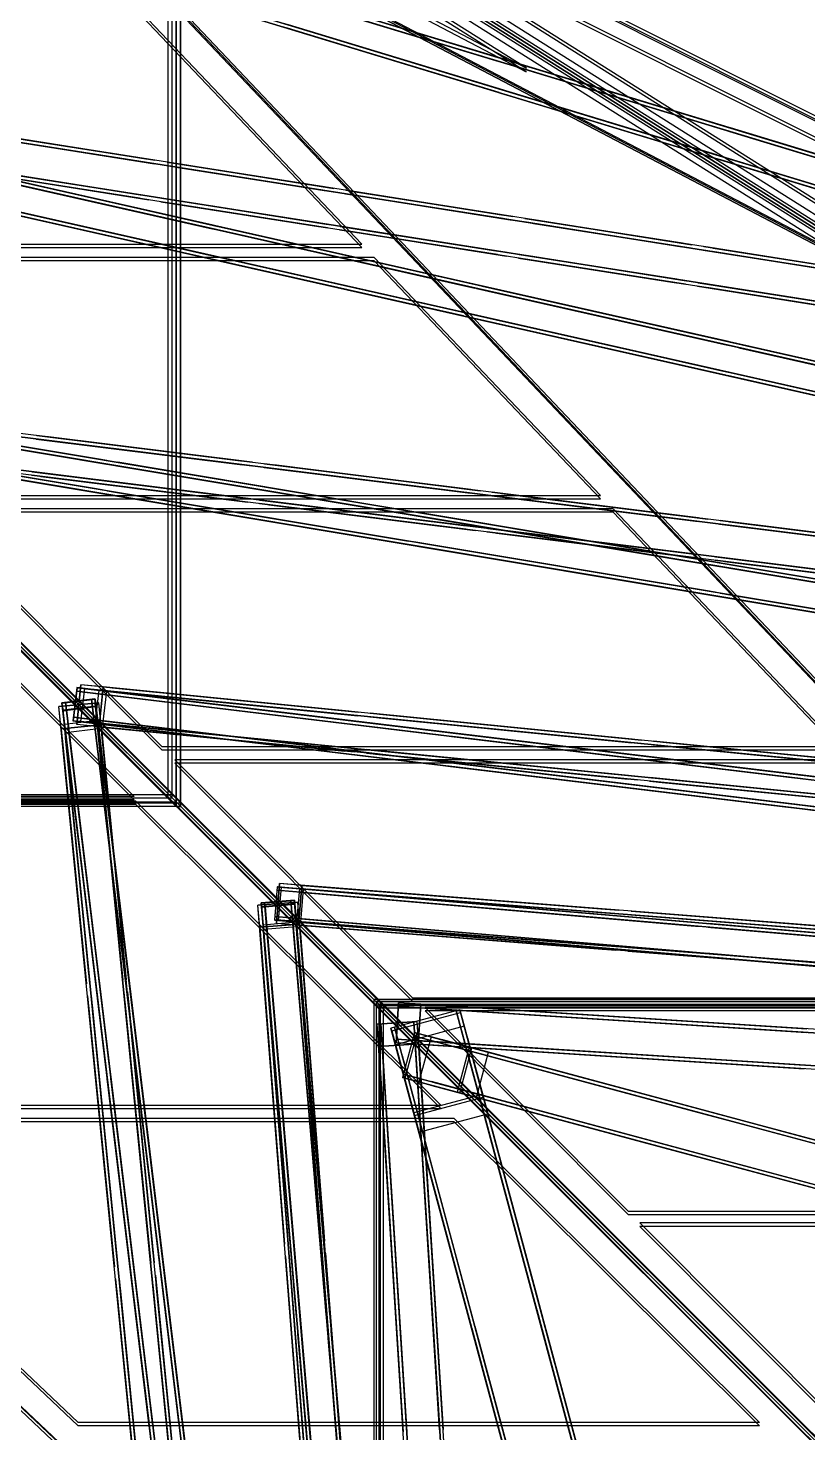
# Model space of a CAD drawing. Header units: millimetres. Extents: x -52000 to 48850, y -48850 to 51750.
# Drawn here: x -28238 to -24734, y 24735 to 31052 of the extents above; entities that cross this region are included whole.
import ezdxf

# ---------------------------------------------------------------- set-up
doc = ezdxf.new("R2010")
doc.units = ezdxf.units.MM
doc.layers.add('D-STR-STRC', color=7, linetype='Continuous', lineweight=25)

msp = doc.modelspace()

# ---------------------------------------------------------------- linework, layer by layer
at = {"layer": 'D-STR-STRC'}
for points in [[(-32940.6, 32974.7), (-32827.1, 32940.2), (-21148.3, 29390.2), (-21261.8, 29424.8)], [(-32935.9, 32990), (-32822.4, 32955.5), (-21143.7, 29405.6), (-21257.2, 29440.1)], [(-32979.5, 32846.5), (-32866, 32812), (-21187.3, 29262), (-21300.8, 29296.5)], [(-32974.9, 32861.8), (-32861.4, 32827.3), (-21182.6, 29277.3), (-21296.1, 29311.9)], [(-24022.9, 29722.1), (-28504.9, 32548), (-28843.3, 32249.3)], [(-24021.6, 29737.3), (-28503.6, 32563.2), (-28842, 32264.5)], [(-24022.9, 29722.1), (-23684.6, 30132.3), (-28504.9, 32548)], [(-24021.8, 29737.3), (-23683.5, 30147.5), (-28503.8, 32563.2)], [(-26000.3, 30855.7), (-28460.4, 32406.8), (-28646.1, 32242.8)], [(-25999.1, 30870.9), (-28459.1, 32422), (-28644.8, 32258.1)], [(-24087.2, 29894.1), (-23877.1, 30148.7), (-26869.2, 31648.2)], [(-24088.3, 29878.9), (-23878.2, 30133.5), (-26870.3, 31633)], [(-35055.1, 31257.2), (-31242.2, 31257.2), (-27552.3, 27567.3), (-31165.2, 27567.3)], [(-35055.1, 31242.2), (-31242.2, 31242.2), (-27552.3, 27552.3), (-31165.2, 27552.3)], [(-31184.9, 31184.9), (-31184.9, 27572.4), (-27572.4, 27572.4), (-27572.4, 31184.9)], [(-27590.5, 31179.5), (-31179.5, 31179.5), (-26661.6, 26661.6), (-23312.5, 26661.6)], [(-27590.5, 31164.6), (-31179.5, 31164.6), (-26661.6, 26646.6), (-23312.5, 26646.6)], [(-31178.8, 31178.8), (-31178.8, 27591.2), (-27591.2, 27591.2), (-27591.2, 31178.8)], [(-31164.5, 31164.5), (-31164.5, 27553), (-27553, 27553), (-27553, 31164.5)], [(-31158.9, 31158.9), (-31158.9, 27572.3), (-27572.3, 27572.3), (-27572.3, 31158.9)], [(-27755, 31149.7), (-30956.9, 31149.7), (-29890.2, 30079.9), (-26739, 30079.9)], [(-27590.5, 27590.5), (-27590.5, 31179.5), (-27610.5, 31179.5), (-27610.5, 27590.5)], [(-27552.3, 27552.3), (-27552.3, 31165.2), (-27572.3, 31165.2), (-27572.3, 27552.3)], [(-27049.4, 31184), (-26978.7, 31162.5), (-26082.8, 30890.1)], [(-27044.8, 31199.3), (-26974, 31177.8), (-26078.1, 30905.5)], [(-27032.9, 31179), (-26137, 30906.6), (-26066.2, 30885.1)], [(-27028.2, 31194.3), (-26132.3, 30921.9), (-26061.6, 30900.4)], [(-27755, 31134.7), (-30956.9, 31134.7), (-29890.2, 30064.9), (-26739, 30064.9)], [(-27088.4, 31055.8), (-27017.6, 31034.3), (-26121.7, 30761.9)], [(-27083.7, 31071.1), (-27013, 31049.6), (-26117.1, 30777.2)], [(-27071.9, 31050.7), (-26176, 30778.4), (-26105.2, 30756.9)], [(-27067.2, 31066.1), (-26171.3, 30793.7), (-26100.6, 30772.2)], [(-30897, 30954), (-30812.4, 30934.8), (-16919, 27795.1), (-17003.5, 27814.2)], [(-30900.5, 30938.3), (-30816, 30919.2), (-16922.5, 27779.5), (-17007.1, 27798.6)], [(-21210.7, 29424.1), (-21210.7, 29424.1), (-30859.7, 30944.3), (-30859.7, 30944.3)], [(-26076.2, 30888.1), (-26005.4, 30866.6), (-25109.5, 30594.3)], [(-26071.5, 30903.5), (-26000.8, 30881.9), (-25104.9, 30609.6)], [(-26055, 30898.4), (-25159.1, 30626.1), (-25088.4, 30604.6)], [(-26059.7, 30883.1), (-25163.8, 30610.8), (-25093, 30589.3)], [(-30930.1, 30807.6), (-30845.5, 30788.5), (-16952, 27648.8), (-17036.6, 27667.9)], [(-30926.5, 30823.2), (-30842, 30804.1), (-16948.5, 27664.4), (-17033.1, 27683.5)], [(-21233.7, 29278), (-21233.7, 29278), (-30882.8, 30798.1), (-30882.8, 30798.1)], [(-26110.5, 30775.2), (-26039.7, 30753.7), (-25143.8, 30481.4)], [(-26094, 30770.2), (-25198.1, 30497.9), (-25127.3, 30476.4)], [(-26115.1, 30759.9), (-26044.4, 30738.4), (-25148.5, 30466.1)], [(-26098.6, 30754.9), (-25202.7, 30482.6), (-25132, 30461.1)], [(-27709.5, 30464.2), (-28417.8, 30575.8), (-28417.8, 30575.8)], [(-25102.9, 30592.3), (-25032.2, 30570.8), (-24136.3, 30298.5)], [(-25098.3, 30607.6), (-25027.5, 30586.1), (-24131.6, 30313.8)], [(-25086.4, 30587.3), (-24190.5, 30315), (-24119.8, 30293.5)], [(-25081.8, 30602.6), (-24185.9, 30330.3), (-24115.1, 30308.8)], [(-27712, 30448.4), (-28420.3, 30560), (-28420.3, 30560)], [(-27670.5, 30441.9), (-27670.5, 30441.9), (-28378.8, 30553.5)], [(-27668.1, 30457.7), (-27668.1, 30457.7), (-28376.3, 30569.3)], [(-26905.5, 30337.5), (-27613.7, 30449.1), (-27613.7, 30449.1)], [(-25141.9, 30464.1), (-25071.2, 30442.6), (-24175.3, 30170.3)], [(-25137.3, 30479.4), (-25066.5, 30457.9), (-24170.6, 30185.6)], [(-25125.4, 30459.1), (-24229.5, 30186.8), (-24158.8, 30165.3)], [(-25120.8, 30474.4), (-24224.9, 30202.1), (-24154.1, 30180.6)], [(-28538.7, 30404.6), (-28486, 30392.7), (-27410.4, 30149.6)], [(-28535.2, 30420.2), (-28482.4, 30408.3), (-27406.8, 30165.2)], [(-28517.2, 30399.7), (-27441.6, 30156.7), (-27388.8, 30144.8)], [(-28513.6, 30415.3), (-27438, 30172.3), (-27385.3, 30160.4)], [(-27737.6, 30286.4), (-28445.8, 30398), (-28445.8, 30398)], [(-27735.1, 30302.2), (-28443.3, 30413.8), (-28443.3, 30413.8)], [(-27696.1, 30279.9), (-27696.1, 30279.9), (-28404.3, 30391.5)], [(-27693.6, 30295.7), (-27693.6, 30295.7), (-28401.8, 30407.3)], [(-26908, 30321.7), (-27616.2, 30433.3), (-27616.2, 30433.3)], [(-26866.5, 30315.2), (-26866.5, 30315.2), (-27574.7, 30426.8)], [(-26864, 30331), (-26864, 30331), (-27572.2, 30442.6)], [(-26101.4, 30210.9), (-26809.6, 30322.5), (-26809.6, 30322.5)], [(-28568.2, 30273.9), (-28515.5, 30262), (-27439.9, 30018.9)], [(-28564.7, 30289.5), (-28512, 30277.6), (-27436.4, 30034.5)], [(-28546.7, 30269), (-27471.1, 30026), (-27418.4, 30014.1)], [(-28543.2, 30284.6), (-27467.6, 30041.6), (-27414.9, 30029.7)], [(-26933.5, 30159.7), (-27641.7, 30271.3), (-27641.7, 30271.3)], [(-26931, 30175.5), (-27639.3, 30287.1), (-27639.3, 30287.1)], [(-26892, 30153.2), (-26892, 30153.2), (-27600.3, 30264.8)], [(-26889.5, 30169), (-26889.5, 30169), (-27597.8, 30280.6)], [(-26103.9, 30195.1), (-26812.1, 30306.6), (-26812.1, 30306.6)], [(-26062.4, 30188.5), (-26062.4, 30188.5), (-26770.6, 30300.1)], [(-26059.9, 30204.3), (-26059.9, 30204.3), (-26768.2, 30315.9)], [(-25297.3, 30084.2), (-26005.6, 30195.8), (-26005.6, 30195.8)], [(-27380.9, 30143), (-27328.2, 30131), (-26252.6, 29888)], [(-27377.4, 30158.6), (-27324.7, 30146.7), (-26249, 29903.6)], [(-27359.4, 30138.1), (-26283.8, 29895), (-26231.1, 29883.1)], [(-27355.9, 30153.7), (-26280.2, 29910.6), (-26227.5, 29898.7)], [(-26129.4, 30033.1), (-26837.7, 30144.6), (-26837.7, 30144.6)], [(-26126.9, 30048.9), (-26835.2, 30160.4), (-26835.2, 30160.4)], [(-26087.9, 30026.5), (-26087.9, 30026.5), (-26796.2, 30138.1)], [(-26085.4, 30042.3), (-26085.4, 30042.3), (-26793.7, 30153.9)], [(-25299.8, 30068.4), (-26008, 30180), (-26008, 30180)], [(-25258.3, 30061.8), (-25258.3, 30061.8), (-25966.6, 30173.4)], [(-25255.8, 30077.6), (-25255.8, 30077.6), (-25964.1, 30189.2)], [(-24493.2, 29957.5), (-25201.5, 30069.1), (-25201.5, 30069.1)], [(-26682.3, 30020.2), (-29830.6, 30020.2), (-28763.9, 28950.4), (-25666.3, 28950.4)], [(-26682.3, 30005.2), (-29830.6, 30005.2), (-28763.9, 28935.4), (-25666.3, 28935.4)], [(-27410.4, 30012.3), (-27357.7, 30000.3), (-26282.1, 29757.3)], [(-27406.9, 30027.9), (-27354.2, 30015.9), (-26278.6, 29772.9)], [(-27388.9, 30007.4), (-26313.3, 29764.3), (-26260.6, 29752.4)], [(-27385.4, 30023), (-26309.8, 29779.9), (-26257.1, 29768)], [(-25325.3, 29906.4), (-26033.6, 30018), (-26033.6, 30018)], [(-25322.8, 29922.2), (-26031.1, 30033.8), (-26031.1, 30033.8)], [(-25283.8, 29899.8), (-25283.8, 29899.8), (-25992.1, 30011.4)], [(-25281.3, 29915.6), (-25281.3, 29915.6), (-25989.6, 30027.2)], [(-24495.7, 29941.7), (-25204, 30053.3), (-25204, 30053.3)], [(-24454.2, 29935.2), (-24454.2, 29935.2), (-25162.5, 30046.7)], [(-24451.7, 29951), (-24451.7, 29951), (-25160, 30062.6)], [(-26223.1, 29881.3), (-26170.4, 29869.4), (-25094.8, 29626.3)], [(-26219.6, 29896.9), (-26166.9, 29885), (-25091.3, 29641.9)], [(-26198.1, 29892.1), (-25122.5, 29649), (-25069.7, 29637.1)], [(-24521.2, 29779.7), (-25229.5, 29891.3), (-25229.5, 29891.3)], [(-24518.7, 29795.5), (-25227, 29907.1), (-25227, 29907.1)], [(-24479.7, 29773.2), (-24479.7, 29773.2), (-25188, 29884.7)], [(-24477.2, 29789), (-24477.2, 29789), (-25185.5, 29900.5)], [(-26201.6, 29876.5), (-25126, 29633.4), (-25073.3, 29621.5)], [(-26252.6, 29750.6), (-26199.9, 29738.7), (-25124.3, 29495.6)], [(-26249.1, 29766.2), (-26196.4, 29754.3), (-25120.8, 29511.2)], [(-26227.6, 29761.4), (-25152, 29518.3), (-25099.3, 29506.4)], [(-26231.1, 29745.7), (-25155.5, 29502.7), (-25102.8, 29490.8)], [(-25061.8, 29635.3), (-25009.1, 29623.4), (-23933.5, 29380.3)], [(-25040.3, 29630.4), (-23964.7, 29387.3), (-23912, 29375.4)], [(-25065.3, 29619.7), (-25012.6, 29607.8), (-23937, 29364.7)], [(-25043.8, 29614.8), (-23968.2, 29371.7), (-23915.5, 29359.8)], [(-25091.3, 29504.6), (-25038.6, 29492.7), (-23963, 29249.6)], [(-25069.8, 29499.7), (-23994.2, 29256.6), (-23941.5, 29244.7)], [(-25094.9, 29489), (-25042.1, 29477.1), (-23966.5, 29234)], [(-25073.3, 29484.1), (-23997.7, 29241), (-23945, 29229.1)], [(-29280.8, 29324.6), (-29222.9, 29315), (-12694.7, 26554.1), (-12752.6, 26563.8)], [(-29278.2, 29340.4), (-29220.3, 29330.7), (-12692, 26569.9), (-12749.9, 26579.6)], [(-16968.6, 27804.9), (-16968.6, 27804.9), (-29252.4, 29335), (-29252.4, 29335)], [(-29167.4, 29321.9), (-29131.3, 29315.9), (-27909.2, 29111.7)], [(-29141.8, 29317.6), (-27919.7, 29113.5), (-27883.6, 29107.5)], [(-29170, 29306.1), (-29133.9, 29300.1), (-27911.8, 29095.9)], [(-29144.5, 29301.8), (-27922.4, 29097.7), (-27886.3, 29091.7)], [(-29302.9, 29192.5), (-29245, 29182.8), (-12716.7, 26421.9), (-12774.6, 26431.6)], [(-29300.3, 29208.2), (-29242.4, 29198.6), (-12714.1, 26437.7), (-12772, 26447.4)], [(-16986.9, 27658.1), (-16986.9, 27658.1), (-29270.7, 29188.2), (-29270.7, 29188.2)], [(-29189.5, 29189.7), (-29153.4, 29183.7), (-27931.2, 28979.6)], [(-29163.9, 29185.5), (-27941.8, 28981.3), (-27905.7, 28975.3)], [(-27274.1, 29088.6), (-28201.5, 29204.1), (-28201.5, 29204.1)], [(-27272.1, 29104.5), (-28199.5, 29220), (-28199.5, 29220)], [(-27232.4, 29083.4), (-27232.4, 29083.4), (-28159.8, 29198.9)], [(-27230.5, 29099.3), (-27230.5, 29099.3), (-28157.9, 29214.8)], [(-29192.1, 29173.9), (-29156, 29167.9), (-27933.9, 28963.8)], [(-29166.5, 29169.7), (-27944.4, 28965.5), (-27908.3, 28959.5)], [(-27292.4, 28941.7), (-28219.8, 29057.3), (-28219.8, 29057.3)], [(-27862.8, 29087.8), (-27826.7, 29081.7), (-26534.4, 28865.9)], [(-27860.1, 29103.5), (-27824, 29097.5), (-26531.8, 28881.7)], [(-27837.2, 29083.5), (-26545, 28867.6), (-26508.9, 28861.6)], [(-27834.6, 29099.3), (-26542.4, 28883.4), (-26506.3, 28877.4)], [(-26250.5, 28961.1), (-27177.9, 29076.6), (-27177.9, 29076.6)], [(-26248.5, 28977), (-27175.9, 29092.5), (-27175.9, 29092.5)], [(-26208.8, 28955.9), (-26208.8, 28955.9), (-27136.2, 29071.4)], [(-26206.8, 28971.8), (-26206.8, 28971.8), (-27134.2, 29087.3)], [(-27294.4, 28925.9), (-28221.8, 29041.4), (-28221.8, 29041.4)], [(-27252.7, 28920.7), (-27252.7, 28920.7), (-28180.1, 29036.2)], [(-27250.7, 28936.5), (-27250.7, 28936.5), (-28178.1, 29052.1)], [(-27884.9, 28955.6), (-27848.8, 28949.6), (-26556.5, 28733.7)], [(-27882.2, 28971.4), (-27846.1, 28965.3), (-26553.9, 28749.5)], [(-27859.3, 28951.3), (-26567.1, 28735.5), (-26531, 28729.4)], [(-27856.7, 28967.1), (-26564.4, 28751.2), (-26528.3, 28745.2)], [(-26268.8, 28814.2), (-27196.1, 28929.7), (-27196.1, 28929.7)], [(-25226.8, 28833.6), (-26154.2, 28949.1), (-26154.2, 28949.1)], [(-25224.8, 28849.5), (-26152.2, 28965), (-26152.2, 28965)], [(-25185.1, 28828.4), (-25185.1, 28828.4), (-26112.5, 28943.9)], [(-25183.2, 28844.3), (-25183.2, 28844.3), (-26110.5, 28959.8)], [(-25609.6, 28890.7), (-28704.4, 28890.7), (-27637.6, 27820.9), (-24593.6, 27820.9)], [(-25609.6, 28875.7), (-28704.4, 28875.7), (-27637.6, 27806), (-24593.6, 27806)], [(-26270.7, 28798.4), (-27198.1, 28913.9), (-27198.1, 28913.9)], [(-26229.1, 28793.2), (-26229.1, 28793.2), (-27156.4, 28908.7)], [(-26227.1, 28809), (-26227.1, 28809), (-27154.5, 28924.6)], [(-26482.8, 28873.5), (-26446.7, 28867.4), (-25154.5, 28651.6)], [(-26457.2, 28869.2), (-25165, 28653.3), (-25128.9, 28647.3)], [(-26485.4, 28857.7), (-26449.3, 28851.7), (-25157.1, 28635.8)], [(-26459.9, 28853.4), (-25167.6, 28637.6), (-25131.5, 28631.5)], [(-24203.2, 28706.1), (-25130.6, 28821.6), (-25130.6, 28821.6)], [(-24201.2, 28722), (-25128.6, 28837.5), (-25128.6, 28837.5)], [(-24161.5, 28700.9), (-24161.5, 28700.9), (-25088.9, 28816.4)], [(-24159.5, 28716.8), (-24159.5, 28716.8), (-25086.9, 28832.3)], [(-32247.8, 28768.1), (-28936.3, 28768.1), (-27761.6, 27596.5), (-31015.9, 27596.5)], [(-32247.8, 28753.1), (-28936.3, 28753.1), (-27761.6, 27581.5), (-31015.9, 27581.5)], [(-26504.9, 28741.3), (-26468.8, 28735.3), (-25176.5, 28519.4)], [(-25247.1, 28670.8), (-26174.5, 28786.4), (-26174.5, 28786.4)], [(-25245.1, 28686.7), (-26172.5, 28802.2), (-26172.5, 28802.2)], [(-25205.4, 28665.7), (-25205.4, 28665.7), (-26132.8, 28781.2)], [(-25203.4, 28681.5), (-25203.4, 28681.5), (-26130.8, 28797)], [(-26507.5, 28725.5), (-26471.4, 28719.5), (-25179.2, 28503.6)], [(-26482, 28721.3), (-25189.7, 28505.4), (-25153.6, 28499.4)], [(-26479.3, 28737), (-25187.1, 28521.2), (-25151, 28515.1)], [(-24223.4, 28543.3), (-25150.8, 28658.9), (-25150.8, 28658.9)], [(-24221.5, 28559.2), (-25148.8, 28674.7), (-25148.8, 28674.7)], [(-24181.8, 28538.1), (-24181.8, 28538.1), (-25109.1, 28653.7)], [(-25108.1, 28627.6), (-25072, 28621.6), (-23779.7, 28405.7)], [(-24179.8, 28554), (-24179.8, 28554), (-25107.2, 28669.5)], [(-25105.4, 28643.4), (-25069.3, 28637.4), (-23777.1, 28421.5)], [(-25082.5, 28623.3), (-23790.3, 28407.5), (-23754.2, 28401.5)], [(-25079.9, 28639.1), (-23787.7, 28423.3), (-23751.6, 28417.2)], [(-25130.2, 28495.4), (-25094.1, 28489.4), (-23801.8, 28273.6)], [(-25127.5, 28511.2), (-25091.4, 28505.2), (-23799.2, 28289.3)], [(-25104.6, 28491.2), (-23812.4, 28275.3), (-23776.3, 28269.3)], [(-25102, 28507), (-23809.7, 28291.1), (-23773.6, 28285.1)], [(-28018.6, 28086.3), (-28036.6, 27937.4), (-28034.2, 27937.1), (-28016.2, 28086)], [(-28018.6, 28086.3), (-28036.6, 27937.4), (-28000.7, 27933), (-27982.7, 28081.9)], [(-28020.5, 28070.4), (-27984.6, 28066.1), (-8463.9, 25709.1), (-8499.8, 25713.4)], [(-28018.6, 28086.3), (-27982.7, 28081.9), (-8461.9, 25725), (-8497.9, 25729.3)], [(-28018.5, 27920.1), (-28000.8, 28099.2), (-28000.8, 28099.2), (-28018.5, 27920.1)], [(-27985.1, 28082.2), (-28003.1, 27933.3), (-28000.7, 27933), (-27982.7, 28081.9)], [(-12726.1, 26574.4), (-12726.1, 26574.4), (-28002.4, 28083.3), (-28002.4, 28083.3)], [(-27920.1, 28074.4), (-27938, 27925.5), (-27902.1, 27921.1), (-27884.1, 28070)], [(-27919, 27910.3), (-27901.3, 28089.4), (-27901.3, 28089.4), (-27919, 27910.3)], [(-27913.2, 28057.4), (-27890.8, 28054.7), (-26422.3, 27877.4)], [(-27911.3, 28073.3), (-27888.9, 28070.6), (-26420.4, 27893.3)], [(-26798.5, 27964.4), (-27902.9, 28073.5), (-27902.9, 28073.5)], [(-26796.9, 27980.3), (-27901.3, 28089.4), (-27901.3, 28089.4)], [(-27884.7, 28054), (-26416.1, 27876.7), (-26393.7, 27874)], [(-27882.8, 28069.9), (-26414.2, 27892.6), (-26391.8, 27889.9)], [(-26756.7, 27960.2), (-26756.7, 27960.2), (-27861.1, 28069.3)], [(-26755.1, 27976.2), (-26755.1, 27976.2), (-27859.5, 28085.3)], [(-28099.2, 28000.8), (-27920.1, 28018.5), (-27920.1, 28018.5), (-28099.2, 28000.8)], [(-27937.4, 28036.6), (-28086.3, 28018.6), (-28086, 28016.2), (-27937.1, 28034.2)], [(-27937.4, 28036.6), (-28086.3, 28018.6), (-28081.9, 27982.7), (-27933, 28000.7)], [(-28086.3, 28018.6), (-28081.9, 27982.7), (-25725, 8461.9), (-25729.3, 8497.9)], [(-26574.4, 12726.1), (-26574.4, 12726.1), (-28083.3, 28002.4), (-28083.3, 28002.4)], [(-27933.3, 28003.1), (-28082.2, 27985.1), (-28081.9, 27982.7), (-27933, 28000.7)], [(-28070.4, 28020.5), (-28066.1, 27984.6), (-25709.1, 8463.9), (-25713.4, 8499.8)], [(-27953.2, 28034.7), (-27948.9, 27998.8), (-25591.9, 8478), (-25596.3, 8513.9)], [(-27937.4, 28036.6), (-27933, 28000.7), (-25576.1, 8479.9), (-25580.4, 8515.8)], [(-26427.1, 12740.6), (-26427.1, 12740.6), (-27936, 28016.9), (-27936, 28016.9)], [(-28089.4, 27901.3), (-27910.3, 27919), (-27910.3, 27919), (-28089.4, 27901.3)], [(-27925.5, 27938), (-28074.4, 27920.1), (-28070, 27884.1), (-27921.1, 27902.1)], [(-28036.6, 27937.4), (-28000.7, 27933), (-8479.9, 25576.1), (-8515.8, 25580.4)], [(-28034.7, 27953.2), (-27998.8, 27948.9), (-8478, 25591.9), (-8513.9, 25596.3)], [(-12740.6, 26427.1), (-12740.6, 26427.1), (-28016.9, 27936), (-28016.9, 27936)], [(-27940.3, 27927.4), (-27937.6, 27905), (-27760.3, 26436.4)], [(-27929.3, 27924.4), (-27906.9, 27921.7), (-26438.4, 27744.4)], [(-27927.4, 27940.3), (-27905, 27937.6), (-26436.4, 27760.3)], [(-27924.4, 27929.3), (-27921.7, 27906.9), (-27744.4, 26438.4)], [(-26813.1, 27817.1), (-27917.4, 27926.2), (-27917.4, 27926.2)], [(-27801.2, 26814.6), (-27910.3, 27919), (-27910.3, 27919)], [(-27900.7, 27921), (-26432.2, 27743.6), (-26409.8, 27740.9)], [(-27898.8, 27936.8), (-26430.3, 27759.5), (-26407.9, 27756.8)], [(-26771.3, 27813), (-26771.3, 27813), (-27875.6, 27922)], [(-25525.5, 27838.6), (-26702, 27954.8), (-26702, 27954.8)], [(-25523.9, 27854.6), (-26700.4, 27970.8), (-26700.4, 27970.8)], [(-25483.7, 27834.5), (-25483.7, 27834.5), (-26660.2, 27950.7)], [(-25482.1, 27850.4), (-25482.1, 27850.4), (-26658.6, 27966.6)], [(-27980.3, 26796.9), (-28089.4, 27901.3), (-28089.4, 27901.3)], [(-27976.2, 26755.1), (-27976.2, 26755.1), (-28085.3, 27859.5)], [(-27964.4, 26798.5), (-28073.5, 27902.9), (-28073.5, 27902.9)], [(-28073.3, 27911.3), (-28070.6, 27888.9), (-27893.3, 26420.4)], [(-28069.9, 27882.8), (-27892.6, 26414.2), (-27889.9, 26391.8)], [(-27960.2, 26756.7), (-27960.2, 26756.7), (-28069.3, 27861.1)], [(-28057.4, 27913.2), (-28054.7, 27890.8), (-27877.4, 26422.3)], [(-28054, 27884.7), (-27876.7, 26416.1), (-27874, 26393.7)], [(-27936.8, 27898.8), (-27759.5, 26430.3), (-27756.8, 26407.9)], [(-27817.1, 26813.1), (-27926.2, 27917.4), (-27926.2, 27917.4)], [(-27813, 26771.3), (-27813, 26771.3), (-27922, 27875.6)], [(-27921, 27900.7), (-27743.6, 26432.2), (-27740.9, 26409.8)], [(-26814.6, 27801.2), (-27919, 27910.3), (-27919, 27910.3)], [(-27797, 26772.8), (-27797, 26772.8), (-27906.1, 27877.2)], [(-26772.8, 27797), (-26772.8, 27797), (-27877.2, 27906.1)], [(-26358, 27869.6), (-26335.6, 27866.9), (-24795.6, 27681)], [(-26356, 27885.5), (-26333.7, 27882.8), (-24793.7, 27696.9)], [(-26329.4, 27866.2), (-24789.4, 27680.3), (-24767, 27677.6)], [(-26327.5, 27882.1), (-24787.5, 27696.1), (-24765.1, 27693.4)], [(-25540, 27691.4), (-26716.5, 27807.6), (-26716.5, 27807.6)], [(-25498.2, 27687.2), (-25498.2, 27687.2), (-26674.7, 27803.4)], [(-24252.5, 27712.9), (-25429, 27829.1), (-25429, 27829.1)], [(-24250.9, 27728.8), (-25427.4, 27845), (-25427.4, 27845)], [(-24210.7, 27708.8), (-24210.7, 27708.8), (-25387.2, 27825)], [(-24209.1, 27724.7), (-24209.1, 27724.7), (-25385.6, 27840.9)], [(-24536.9, 27761.2), (-27578.1, 27761.2), (-26511.4, 26691.5), (-23520.9, 26691.5)], [(-24536.9, 27746.2), (-27578.1, 27746.2), (-26511.4, 26676.5), (-23520.9, 26676.5)], [(-25541.6, 27675.4), (-26718.1, 27791.6), (-26718.1, 27791.6)], [(-25499.8, 27671.3), (-25499.8, 27671.3), (-26676.3, 27787.5)], [(-26374, 27736.6), (-26351.6, 27733.9), (-24811.6, 27548)], [(-26372.1, 27752.5), (-26349.7, 27749.8), (-24809.7, 27563.9)], [(-26345.5, 27733.2), (-24805.5, 27547.2), (-24783.1, 27544.5)], [(-26343.5, 27749), (-24803.5, 27563.1), (-24781.1, 27560.4)], [(-24267, 27565.6), (-25443.5, 27681.8), (-25443.5, 27681.8)], [(-24225.2, 27561.5), (-24225.2, 27561.5), (-25401.7, 27677.7)], [(-31179.5, 27605.6), (-27590.5, 27605.6), (-23312.5, 23327.6), (-26661.6, 23327.6)], [(-24268.6, 27549.7), (-25445.1, 27665.9), (-25445.1, 27665.9)], [(-24226.8, 27545.6), (-24226.8, 27545.6), (-25403.3, 27661.8)], [(-31179.5, 27590.5), (-27590.5, 27590.5), (-23312.5, 23312.5), (-26661.6, 23312.5)], [(-30956.7, 27577.1), (-27754.9, 27577.1), (-26381.6, 26208), (-29514.9, 26208)], [(-30956.7, 27562), (-27754.9, 27562), (-26381.6, 26192.9), (-29514.9, 26192.9)], [(-24747.3, 27540.2), (-24724.9, 27537.5), (-23184.9, 27351.6)], [(-24745.4, 27556.1), (-24723, 27553.4), (-23183, 27367.4)], [(-27118.3, 27190.9), (-27131.1, 27041.5), (-27129.9, 27041.4), (-27117.1, 27190.8)], [(-27118.3, 27190.9), (-27131.1, 27041.5), (-27112.5, 27039.9), (-27099.7, 27189.3)], [(-27122.4, 27025.7), (-27108.4, 27205.1), (-27108.4, 27205.1), (-27122.4, 27025.7)], [(-27119.7, 27175), (-27101.1, 27173.4), (-4230.1, 25218.7), (-4248.7, 25220.3)], [(-27118.3, 27190.9), (-27099.7, 27189.3), (-4228.7, 25234.7), (-4247.4, 25236.3)], [(-27100.9, 27189.4), (-27113.7, 27040), (-27112.5, 27039.9), (-27099.7, 27189.3)], [(-8483.1, 25726.5), (-8483.1, 25726.5), (-27109.6, 27189.2), (-27109.6, 27189.2)], [(-27018.9, 27182.4), (-27031.7, 27033), (-27013, 27031.4), (-27000.3, 27180.8)], [(-27022.8, 27017.8), (-27008.7, 27197.3), (-27008.7, 27197.3), (-27022.8, 27017.8)], [(-27015.7, 27166.1), (-27004.1, 27165.1), (-25257.8, 27015.9)], [(-27014.4, 27182), (-27002.7, 27181), (-25256.4, 27031.8)], [(-25626.7, 27072.7), (-27009.9, 27181.3), (-27009.9, 27181.3)], [(-25625.4, 27088.7), (-27008.7, 27197.3), (-27008.7, 27197.3)], [(-26984.9, 27163.5), (-25238.6, 27014.2), (-25227, 27013.2)], [(-26983.6, 27179.4), (-25237.3, 27030.2), (-25225.7, 27029.2)], [(-25584.8, 27069.4), (-25584.8, 27069.4), (-26968, 27178.1)], [(-25583.6, 27085.4), (-25583.6, 27085.4), (-26966.8, 27194)], [(-27205.1, 27108.4), (-27025.7, 27122.4), (-27025.7, 27122.4), (-27205.1, 27108.4)], [(-27041.5, 27131.1), (-27190.9, 27118.3), (-27190.8, 27117.1), (-27041.4, 27129.9)], [(-27041.5, 27131.1), (-27190.9, 27118.3), (-27189.3, 27099.7), (-27039.9, 27112.5)], [(-27190.9, 27118.3), (-27189.3, 27099.7), (-25234.7, 4228.7), (-25236.3, 4247.4)], [(-27040, 27113.7), (-27189.4, 27100.9), (-27189.3, 27099.7), (-27039.9, 27112.5)], [(-25726.5, 8483.1), (-25726.5, 8483.1), (-27189.2, 27109.6), (-27189.2, 27109.6)], [(-27175, 27119.7), (-27173.4, 27101.1), (-25218.7, 4230.1), (-25220.3, 4248.7)], [(-27057.4, 27129.7), (-27055.8, 27111.1), (-25101.1, 4240.2), (-25102.7, 4258.8)], [(-25578.9, 8494.7), (-25578.9, 8494.7), (-27041.6, 27121.2), (-27041.6, 27121.2)], [(-27041.5, 27131.1), (-27039.9, 27112.5), (-25085.2, 4241.5), (-25086.8, 4260.1)], [(-27131.1, 27041.5), (-27112.5, 27039.9), (-4241.5, 25085.2), (-4260.1, 25086.8)], [(-27129.7, 27057.4), (-27111.1, 27055.8), (-4240.2, 25101.1), (-4258.8, 25102.7)], [(-8494.7, 25578.9), (-8494.7, 25578.9), (-27121.2, 27041.6), (-27121.2, 27041.6)], [(-27025.8, 27048.5), (-27014.1, 27047.5), (-25267.8, 26898.3)], [(-26995, 27045.9), (-25248.7, 26896.6), (-25237.1, 26895.7)], [(-24074.5, 26950.8), (-25530, 27065.1), (-25530, 27065.1)], [(-24073.2, 26966.8), (-25528.7, 27081.1), (-25528.7, 27081.1)], [(-24032.6, 26947.5), (-24032.6, 26947.5), (-25488.1, 27061.8)], [(-24031.3, 26963.5), (-24031.3, 26963.5), (-25486.9, 27077.8)], [(-27197.3, 27008.7), (-27017.8, 27022.8), (-27017.8, 27022.8), (-27197.3, 27008.7)], [(-27088.7, 25625.4), (-27197.3, 27008.7), (-27197.3, 27008.7)], [(-27033, 27031.7), (-27182.4, 27018.9), (-27180.8, 27000.3), (-27031.4, 27013)], [(-27182, 27014.4), (-27181, 27002.7), (-27031.8, 25256.4)], [(-27072.7, 25626.7), (-27181.3, 27009.9), (-27181.3, 27009.9)], [(-27179.4, 26983.6), (-27030.2, 25237.3), (-27029.2, 25225.7)], [(-27166.1, 27015.7), (-27165.1, 27004.1), (-27015.9, 25257.8)], [(-27163.5, 26984.9), (-27014.2, 25238.6), (-27013.2, 25227)], [(-27048.5, 27025.8), (-27047.5, 27014.1), (-26898.3, 25267.8)], [(-27045.9, 26995), (-26896.6, 25248.7), (-26895.7, 25237.1)], [(-26925.2, 25638.3), (-27033.8, 27021.5), (-27033.8, 27021.5)], [(-27032.6, 27027.1), (-27031.6, 27015.5), (-26882.3, 25269.2)], [(-26921.9, 25596.4), (-26921.9, 25596.4), (-27030.5, 26979.6)], [(-27030, 26996.4), (-26880.7, 25250), (-26879.7, 25238.4)], [(-27027.1, 27032.6), (-27015.5, 27031.6), (-25269.2, 26882.3)], [(-25639.5, 26909.2), (-27022.8, 27017.8), (-27022.8, 27017.8)], [(-25638.3, 26925.2), (-27021.5, 27033.8), (-27021.5, 27033.8)], [(-26909.2, 25639.5), (-27017.8, 27022.8), (-27017.8, 27022.8)], [(-26905.9, 25597.7), (-26905.9, 25597.7), (-27014.6, 26980.9)], [(-26996.4, 27030), (-25250, 26880.7), (-25238.4, 26879.7)], [(-25597.7, 26905.9), (-25597.7, 26905.9), (-26980.9, 27014.6)], [(-25596.4, 26921.9), (-25596.4, 26921.9), (-26979.6, 27030.5)], [(-25181.9, 27009.4), (-25170.3, 27008.4), (-23351.9, 26853)], [(-25180.5, 27025.3), (-25168.9, 27024.3), (-23350.5, 26868.9)], [(-25151.1, 27006.7), (-23332.7, 26851.3), (-23321.1, 26850.3)], [(-25149.8, 27022.7), (-23331.4, 26867.3), (-23319.8, 26866.3)], [(-27085.4, 25583.6), (-27085.4, 25583.6), (-27194, 26966.8)], [(-27069.4, 25584.8), (-27069.4, 25584.8), (-27178.1, 26968)], [(-24086.1, 26803.3), (-25541.6, 26917.6), (-25541.6, 26917.6)], [(-24044.2, 26800), (-24044.2, 26800), (-25499.7, 26914.3)], [(-24087.3, 26787.3), (-25542.8, 26901.6), (-25542.8, 26901.6)], [(-24045.4, 26784), (-24045.4, 26784), (-25500.9, 26898.3)], [(-25193.3, 26875.9), (-25181.7, 26874.9), (-23363.3, 26719.5)], [(-25191.9, 26891.8), (-25180.3, 26890.8), (-23361.9, 26735.4)], [(-25162.5, 26873.2), (-23344.1, 26717.8), (-23332.5, 26716.8)], [(-25161.2, 26889.2), (-23342.8, 26733.8), (-23331.2, 26732.8)], [(-27854.6, 25523.9), (-27970.8, 26700.4), (-27970.8, 26700.4)], [(-27850.4, 25482.1), (-27850.4, 25482.1), (-27966.6, 26658.6)], [(-27838.6, 25525.5), (-27954.8, 26702), (-27954.8, 26702)], [(-27834.5, 25483.7), (-27834.5, 25483.7), (-27950.7, 26660.2)], [(-27691.4, 25540), (-27807.6, 26716.5), (-27807.6, 26716.5)], [(-27687.2, 25498.2), (-27687.2, 25498.2), (-27803.4, 26674.7)], [(-27675.4, 25541.6), (-27791.6, 26718.1), (-27791.6, 26718.1)], [(-27671.3, 25499.8), (-27671.3, 25499.8), (-27787.5, 26676.3)], [(-26684.2, 26684.2), (-26684.2, 23335.3), (-23335.3, 23335.3), (-23335.3, 26684.2)], [(-26674.3, 26674.3), (-26674.3, 23348.5), (-26654.3, 23348.5), (-26654.3, 26674.3)], [(-23348.5, 26674.3), (-26674.3, 26674.3), (-22799.8, 22799.8), (-19714.1, 22799.8)], [(-23348.5, 26659), (-26674.3, 26659), (-22799.8, 22784.6), (-19714.1, 22784.6)], [(-26673.6, 26673.6), (-26673.6, 23349.2), (-23349.2, 23349.2), (-23349.2, 26673.6)], [(-26661.6, 26661.6), (-26661.6, 23312.5), (-26641.6, 23312.5), (-26641.6, 26661.6)], [(-26660.9, 26660.9), (-26660.9, 23313.2), (-23313.2, 23313.2), (-23313.2, 26660.9)], [(-26655.9, 26655.9), (-26655.9, 23332.7), (-23332.7, 23332.7), (-23332.7, 26655.9)], [(-26584.6, 26489), (-26573.1, 26668.7), (-26573.1, 26668.7), (-26584.6, 26489)], [(-26484.8, 26482.7), (-26473.3, 26662.3), (-26473.3, 26662.3), (-26484.8, 26482.7)], [(-24781.3, 26554.9), (-26473.3, 26662.3), (-26473.3, 26662.3)], [(-24739.4, 26552.2), (-24739.4, 26552.2), (-26431.4, 26659.7)], [(-26298.3, 26637.9), (-26607.3, 26554.9), (-26604, 26542.6), (-26295, 26625.7)], [(-26298.3, 26637.9), (-26607.3, 26554.9), (-26501.7, 26162.1), (-26192.7, 26245.1)], [(-4239.8, 25234.6), (-4239.8, 25234.6), (-26574.2, 26652.7), (-26574.2, 26652.7)], [(-24782.3, 26538.9), (-26474.4, 26646.4), (-26474.4, 26646.4)], [(-23517.7, 26647.9), (-26454, 26647.9), (-25541.4, 25732), (-22655.3, 25732)], [(-23517.7, 26632.7), (-26454, 26632.7), (-25541.4, 25716.8), (-22655.3, 25716.8)], [(-24740.4, 26536.3), (-24740.4, 26536.3), (-26432.4, 26643.7)], [(-26313.7, 26633.8), (-26208.2, 26240.9), (-22110.7, 10992.2), (-22216.3, 11385.1)], [(-26298.3, 26637.9), (-26192.7, 26245.1), (-22095.3, 10996.4), (-22200.8, 11389.2)], [(-26668.7, 26573.1), (-26489, 26584.6), (-26489, 26584.6), (-26668.7, 26573.1)], [(-25234.6, 4239.8), (-25234.6, 4239.8), (-26652.7, 26574.2), (-26652.7, 26574.2)], [(-26607.3, 26554.9), (-26501.7, 26162.1), (-22404.3, 10913.3), (-22509.9, 11306.2)], [(-26591.8, 26559.1), (-26486.3, 26166.2), (-22388.8, 10917.5), (-22494.4, 11310.3)], [(-26278.2, 26563.4), (-26587.3, 26480.4), (-26481.7, 26087.5), (-26172.7, 26170.5)], [(-26501.7, 26536), (-26556.2, 26333.2), (-26543.9, 26329.9), (-26489.4, 26532.7)], [(-26501.7, 26536), (-26556.2, 26333.2), (-26298.3, 26264), (-26243.8, 26466.8)], [(-25086.9, 4249.1), (-25086.9, 4249.1), (-26505, 26583.5), (-26505, 26583.5)], [(-26501.7, 26536), (-26243.8, 26466.8), (-10995.1, 22369.3), (-11252.9, 22438.6)], [(-26662.3, 26473.3), (-26482.7, 26484.8), (-26482.7, 26484.8), (-26662.3, 26473.3)], [(-26554.9, 24781.3), (-26662.3, 26473.3), (-26662.3, 26473.3)], [(-26538.9, 24782.3), (-26646.4, 26474.4), (-26646.4, 26474.4)], [(-4249.1, 25086.9), (-4249.1, 25086.9), (-26583.5, 26505), (-26583.5, 26505)], [(-26505.8, 26520.6), (-26248, 26451.3), (-10999.3, 22353.9), (-11257.1, 22423.1)], [(-26391.2, 24791.7), (-26498.7, 26483.7), (-26498.7, 26483.7)], [(-24792.7, 26375.3), (-26484.8, 26482.7), (-26484.8, 26482.7)], [(-24791.7, 26391.2), (-26483.7, 26498.7), (-26483.7, 26498.7)], [(-26375.3, 24792.7), (-26482.7, 26484.8), (-26482.7, 26484.8)], [(-26427.1, 26516), (-26481.6, 26313.2), (-26223.8, 26243.9), (-26169.3, 26446.7)], [(-24750.8, 26372.6), (-24750.8, 26372.6), (-26442.8, 26480)], [(-24749.8, 26388.6), (-24749.8, 26388.6), (-26441.8, 26496)], [(-26379.1, 26486.5), (-26198, 26437.9), (-25055.9, 26131)], [(-26374.9, 26502), (-26193.8, 26453.3), (-25051.7, 26146.4)], [(-26373.2, 26484.9), (-25231, 26178), (-25050, 26129.4)], [(-26369, 26500.4), (-25226.9, 26193.5), (-25045.8, 26144.8)], [(-26256.1, 26470.1), (-26310.6, 26267.3), (-26298.3, 26264), (-26243.8, 26466.8)], [(-26279.7, 26507.1), (-26194.7, 26190.9), (-25887.8, 25048.8)], [(-26278.1, 26501.1), (-25971.2, 25359), (-25886.2, 25042.9)], [(-26264.2, 26511.2), (-26179.3, 26195.1), (-25872.4, 25053)], [(-26262.6, 26505.3), (-25955.7, 25363.2), (-25870.8, 25047)], [(-26552.2, 24739.4), (-26552.2, 24739.4), (-26659.7, 26431.4)], [(-26536.3, 24740.4), (-26536.3, 24740.4), (-26643.7, 26432.4)], [(-26573.2, 26428.2), (-26488.3, 26112), (-26181.4, 24969.9)], [(-26571.7, 26422.2), (-26264.8, 25280.1), (-26179.8, 24964)], [(-26557.8, 26432.3), (-26472.8, 26116.2), (-26166, 24974.1)], [(-26556.2, 26426.4), (-26249.3, 25284.3), (-26164.4, 24968.2)], [(-26388.6, 24749.8), (-26388.6, 24749.8), (-26496, 26441.8)], [(-26372.6, 24750.8), (-26372.6, 24750.8), (-26480, 26442.8)], [(-27885.5, 26356), (-27882.8, 26333.7), (-27696.9, 24793.7)], [(-27869.6, 26358), (-27866.9, 26335.6), (-27681, 24795.6)], [(-27752.5, 26372.1), (-27749.8, 26349.7), (-27563.9, 24809.7)], [(-27749, 26343.5), (-27563.1, 24803.5), (-27560.4, 24781.1)], [(-27736.6, 26374), (-27733.9, 26351.6), (-27548, 24811.6)], [(-27733.2, 26345.5), (-27547.2, 24805.5), (-27544.5, 24783.1)], [(-26552, 26348.7), (-26294.2, 26279.4), (-11045.5, 22182), (-11303.3, 22251.2)], [(-27882.1, 26327.5), (-27696.1, 24787.5), (-27693.4, 24765.1)], [(-27866.2, 26329.4), (-27680.3, 24789.4), (-27677.6, 24767)], [(-26556.2, 26333.2), (-26298.3, 26264), (-11049.6, 22166.5), (-11307.4, 22235.8)], [(-26429.4, 26299.2), (-26248.3, 26250.5), (-25106.2, 25943.6)], [(-26425.3, 26314.6), (-26244.2, 26266), (-25102.1, 25959.1)], [(-26423.5, 26297.6), (-25281.4, 25990.7), (-25100.3, 25942)], [(-26419.3, 26313), (-25277.2, 26006.1), (-25096.1, 25957.5)], [(-26196, 26257.4), (-26505, 26174.3), (-26501.7, 26162.1), (-26192.7, 26245.1)], [(-29455, 26151.1), (-26324.6, 26151.1), (-24951.3, 24782), (-28013.2, 24782)], [(-25162.4, 26159.6), (-24981.3, 26110.9), (-23785.2, 25789.5)], [(-25158.3, 26175.1), (-24977.2, 26126.4), (-23781, 25805)], [(-25156.5, 26158), (-23960.3, 25836.6), (-23779.2, 25787.9)], [(-25152.3, 26173.5), (-23956.2, 25852), (-23775.1, 25803.4)], [(-29455, 26136.1), (-26324.6, 26136.1), (-24951.3, 24766.9), (-28013.2, 24766.9)], [(-25212.7, 25972.3), (-25031.7, 25923.6), (-23835.5, 25602.2)], [(-25208.6, 25987.7), (-25027.5, 25939), (-23831.3, 25617.6)], [(-25206.8, 25970.7), (-24010.6, 25649.2), (-23829.6, 25600.6)], [(-25202.7, 25986.1), (-24006.5, 25664.7), (-23825.4, 25616)], [(-22605.6, 25679.3), (-25488.9, 25679.3), (-24576.3, 24763.4), (-21743.1, 24763.4)], [(-22605.6, 25664.1), (-25488.9, 25664.1), (-24576.3, 24748.2), (-21743.1, 24748.2)], [(-26966.8, 24073.2), (-27081.1, 25528.7), (-27081.1, 25528.7)], [(-26950.8, 24074.5), (-27065.1, 25530), (-27065.1, 25530)], [(-26803.3, 24086.1), (-26917.6, 25541.6), (-26917.6, 25541.6)], [(-26787.3, 24087.3), (-26901.6, 25542.8), (-26901.6, 25542.8)], [(-26963.5, 24031.3), (-26963.5, 24031.3), (-27077.8, 25486.9)], [(-26947.5, 24032.6), (-26947.5, 24032.6), (-27061.8, 25488.1)], [(-26800, 24044.2), (-26800, 24044.2), (-26914.3, 25499.7)], [(-26784, 24045.4), (-26784, 24045.4), (-26898.3, 25500.9)], [(-27728.8, 24250.9), (-27845, 25427.4), (-27845, 25427.4)], [(-27712.9, 24252.5), (-27829.1, 25429), (-27829.1, 25429)], [(-27565.6, 24267), (-27681.8, 25443.5), (-27681.8, 25443.5)], [(-27561.5, 24225.2), (-27561.5, 24225.2), (-27677.7, 25401.7)], [(-27549.7, 24268.6), (-27665.9, 25445.1), (-27665.9, 25445.1)], [(-27545.6, 24226.8), (-27545.6, 24226.8), (-27661.8, 25403.3)], [(-27724.7, 24209.1), (-27724.7, 24209.1), (-27840.9, 25385.6)], [(-27708.8, 24210.7), (-27708.8, 24210.7), (-27825, 25387.2)], [(-25952.7, 25290.4), (-25867.8, 24974.3), (-25546.4, 23778.1)], [(-25951.1, 25284.5), (-25629.7, 24088.3), (-25544.8, 23772.2)], [(-25937.3, 25294.5), (-25852.3, 24978.4), (-25530.9, 23782.2)], [(-25935.7, 25288.6), (-25614.3, 24092.4), (-25529.3, 23776.3)], [(-26246.3, 25211.5), (-26161.4, 24895.4), (-25840, 23699.2)], [(-26244.7, 25205.6), (-25923.3, 24009.4), (-25838.4, 23693.3)], [(-26230.9, 25215.7), (-26145.9, 24899.5), (-25824.5, 23703.4)], [(-26229.3, 25209.7), (-25907.9, 24013.6), (-25822.9, 23697.4)], [(-27025.3, 25180.5), (-27024.3, 25168.9), (-26868.9, 23350.5)], [(-27022.7, 25149.8), (-26867.3, 23331.4), (-26866.3, 23319.8)], [(-27009.4, 25181.9), (-27008.4, 25170.3), (-26853, 23351.9)], [(-27006.7, 25151.1), (-26851.3, 23332.7), (-26850.3, 23321.1)], [(-26891.8, 25191.9), (-26890.8, 25180.3), (-26735.4, 23361.9)], [(-26889.2, 25161.2), (-26733.8, 23342.8), (-26732.8, 23331.2)], [(-26875.9, 25193.3), (-26874.9, 25181.7), (-26719.5, 23363.3)], [(-26873.2, 25162.5), (-26717.8, 23344.1), (-26716.8, 23332.5)], [(-27556.1, 24745.4), (-27553.4, 24723), (-27367.4, 23183)], [(-27540.2, 24747.3), (-27537.5, 24724.9), (-27351.6, 23184.9)]]:
    msp.add_lwpolyline(points, close=True, dxfattribs=at)
for points in [[(-32935.9, 32990), (-21257.2, 29440.1)], [(-32928.3, 32987.7), (-21249.6, 29437.8)], [(-32830, 32957.8), (-21151.2, 29407.9)], [(-32822.4, 32955.5), (-21143.7, 29405.6)], [(-32979.5, 32846.5), (-21300.8, 29296.5)], [(-32972, 32844.2), (-21293.2, 29294.2)], [(-32873.6, 32814.3), (-21194.8, 29264.3)], [(-32866, 32812), (-21187.3, 29262)], [(-24076.1, 29709.5), (-28558, 32535.4)], [(-24073.7, 29739.9), (-28555.6, 32565.8)], [(-23689.2, 30126.6), (-28510.9, 32542.7)], [(-23684.6, 30132.3), (-28504.9, 32548)], [(-23971, 29719.5), (-28453, 32545.4)], [(-23968.6, 29749.9), (-28450.6, 32575.8)], [(-24022.9, 29722.1), (-28843.3, 32249.3)], [(-24018.2, 29727.8), (-28837.3, 32254.6)], [(-31262.2, 31242.2), (-27572.3, 27552.3)], [(-31242.2, 31242.2), (-27552.3, 27552.3)], [(-31179.5, 31179.5), (-26661.6, 26661.6)], [(-31159.5, 31179.5), (-26641.6, 26661.6)], [(-27610.5, 31179.5), (-23332.5, 26661.6)], [(-27590.5, 31179.5), (-23312.5, 26661.6)], [(-30897, 30954), (-17003.5, 27814.2)], [(-30891.4, 30952.7), (-16997.9, 27812.9)], [(-21208.2, 29440), (-30857.2, 30960.1)], [(-30818.1, 30936.1), (-16924.6, 27796.4)], [(-30812.4, 30934.8), (-16919, 27795.1)], [(-30930.1, 30807.6), (-17036.6, 27667.9)], [(-30924.4, 30806.4), (-17031, 27666.6)], [(-21236.2, 29262.1), (-30885.2, 30782.3)], [(-30851.1, 30789.8), (-16957.7, 27650.1)], [(-30845.5, 30788.5), (-16952, 27648.8)], [(-29278.2, 29340.4), (-12749.9, 26579.6)], [(-29274.3, 29339.8), (-12746.1, 26578.9)], [(-16966.7, 27820.8), (-29250.5, 29350.9)], [(-29224.1, 29331.4), (-12695.9, 26570.5)], [(-29220.3, 29330.7), (-12692, 26569.9)], [(-29302.9, 29192.5), (-12774.6, 26431.6)], [(-29299, 29191.8), (-12770.8, 26431)], [(-29248.9, 29183.4), (-12720.6, 26422.6)], [(-29245, 29182.8), (-12716.7, 26421.9)], [(-16988.9, 27642.2), (-29272.7, 29172.3)], [(-28018.6, 28086.3), (-8497.9, 25729.3)], [(-28018.6, 28086.3), (-27920.1, 28074.4)], [(-28016.2, 28086), (-8495.5, 25729)], [(-12724.5, 26590.3), (-28000.8, 28099.2)], [(-27901.3, 28089.4), (-28000.8, 28099.2)], [(-27985.1, 28082.2), (-8464.3, 25725.3)], [(-27982.7, 28081.9), (-8461.9, 25725)], [(-27982.7, 28081.9), (-27884.1, 28070)], [(-26590.3, 12724.5), (-28099.2, 28000.8)], [(-28089.4, 27901.3), (-28099.2, 28000.8)], [(-28086.3, 28018.6), (-25729.3, 8497.9)], [(-28086.3, 28018.6), (-28074.4, 27920.1)], [(-28086, 28016.2), (-25729, 8495.5)], [(-28082.2, 27985.1), (-25725.3, 8464.3)], [(-28081.9, 27982.7), (-25725, 8461.9)], [(-28081.9, 27982.7), (-28070, 27884.1)], [(-27937.4, 28036.6), (-25580.4, 8515.8)], [(-27937.4, 28036.6), (-27925.5, 27938)], [(-27937.1, 28034.2), (-25580.1, 8513.4)], [(-27933.3, 28003.1), (-25576.4, 8482.3)], [(-27933, 28000.7), (-25576.1, 8479.9)], [(-27933, 28000.7), (-27921.1, 27902.1)], [(-26411.2, 12742.2), (-27920.1, 28018.5)], [(-27910.3, 27919), (-27920.1, 28018.5)], [(-28036.6, 27937.4), (-8515.8, 25580.4)], [(-28036.6, 27937.4), (-27938, 27925.5)], [(-28034.2, 27937.1), (-8513.4, 25580.1)], [(-12742.2, 26411.2), (-28018.5, 27920.1)], [(-27919, 27910.3), (-28018.5, 27920.1)], [(-28003.1, 27933.3), (-8482.3, 25576.4)], [(-28000.7, 27933), (-8479.9, 25576.1)], [(-28000.7, 27933), (-27902.1, 27921.1)], [(-31179.5, 27590.5), (-26661.6, 23312.5)], [(-31159.5, 27590.5), (-26641.6, 23312.5)], [(-27610.5, 27590.5), (-23332.5, 23312.5)], [(-27591.2, 27591.2), (-27572.3, 27572.3)], [(-27590.5, 27590.5), (-23312.5, 23312.5)], [(-27572.4, 27572.4), (-27553, 27553)], [(-27118.3, 27190.9), (-4247.4, 25236.3)], [(-27118.3, 27190.9), (-27018.9, 27182.4)], [(-27117.1, 27190.8), (-4246.1, 25236.1)], [(-8481.8, 25742.4), (-27108.4, 27205.1)], [(-27008.7, 27197.3), (-27108.4, 27205.1)], [(-27100.9, 27189.4), (-4230, 25234.8)], [(-27099.7, 27189.3), (-4228.7, 25234.7)], [(-27099.7, 27189.3), (-27000.3, 27180.8)], [(-25742.4, 8481.8), (-27205.1, 27108.4)], [(-27197.3, 27008.7), (-27205.1, 27108.4)], [(-27190.9, 27118.3), (-25236.3, 4247.4)], [(-27190.9, 27118.3), (-27182.4, 27018.9)], [(-27190.8, 27117.1), (-25236.1, 4246.1)], [(-27189.4, 27100.9), (-25234.8, 4230)], [(-27189.3, 27099.7), (-25234.7, 4228.7)], [(-27189.3, 27099.7), (-27180.8, 27000.3)], [(-27041.5, 27131.1), (-25086.8, 4260.1)], [(-27041.5, 27131.1), (-27033, 27031.7)], [(-27041.4, 27129.9), (-25086.7, 4258.9)], [(-27040, 27113.7), (-25085.3, 4242.8)], [(-27039.9, 27112.5), (-25085.2, 4241.5)], [(-27039.9, 27112.5), (-27031.4, 27013)], [(-25563, 8495.9), (-27025.7, 27122.4)], [(-27017.8, 27022.8), (-27025.7, 27122.4)], [(-27131.1, 27041.5), (-4260.1, 25086.8)], [(-27131.1, 27041.5), (-27031.7, 27033)], [(-27129.9, 27041.4), (-4258.9, 25086.7)], [(-27113.7, 27040), (-4242.8, 25085.3)], [(-27112.5, 27039.9), (-4241.5, 25085.2)], [(-27112.5, 27039.9), (-27013, 27031.4)], [(-8495.9, 25563), (-27122.4, 27025.7)], [(-27022.8, 27017.8), (-27122.4, 27025.7)], [(-26684.2, 26684.2), (-26660.9, 26660.9)], [(-26674.3, 26674.3), (-22799.8, 22799.8)], [(-26673.6, 26673.6), (-26655.9, 26655.9)], [(-26654.3, 26674.3), (-22779.8, 22799.8)], [(-4238.7, 25250.5), (-26573.1, 26668.7)], [(-26473.3, 26662.3), (-26573.1, 26668.7)], [(-26298.3, 26637.9), (-22200.8, 11389.2)], [(-26298.3, 26637.9), (-26278.2, 26563.4)], [(-26295, 26625.7), (-22197.5, 11377)], [(-25250.5, 4238.7), (-26668.7, 26573.1)], [(-26662.3, 26473.3), (-26668.7, 26573.1)], [(-26607.3, 26554.9), (-22509.9, 11306.2)], [(-26607.3, 26554.9), (-26587.3, 26480.4)], [(-26604, 26542.6), (-22506.6, 11293.9)], [(-26501.7, 26536), (-11252.9, 22438.6)], [(-26501.7, 26536), (-26427.1, 26516)], [(-26489.4, 26532.7), (-11240.7, 22435.3)], [(-25070.9, 4250.1), (-26489, 26584.6)], [(-26482.7, 26484.8), (-26489, 26584.6)], [(-4250.1, 25070.9), (-26584.6, 26489)], [(-26484.8, 26482.7), (-26584.6, 26489)], [(-26256.1, 26470.1), (-11007.4, 22372.6)], [(-26243.8, 26466.8), (-10995.1, 22369.3)], [(-26243.8, 26466.8), (-26169.3, 26446.7)], [(-26556.2, 26333.2), (-11307.4, 22235.8)], [(-26556.2, 26333.2), (-26481.6, 26313.2)], [(-26543.9, 26329.9), (-11295.2, 22232.5)], [(-26310.6, 26267.3), (-11061.9, 22169.8)], [(-26298.3, 26264), (-11049.6, 22166.5)], [(-26298.3, 26264), (-26223.8, 26243.9)], [(-26196, 26257.4), (-22098.6, 11008.6)], [(-26192.7, 26245.1), (-22095.3, 10996.4)], [(-26192.7, 26245.1), (-26172.7, 26170.5)], [(-26505, 26174.3), (-22407.6, 10925.6)], [(-26501.7, 26162.1), (-22404.3, 10913.3)], [(-26501.7, 26162.1), (-26481.7, 26087.5)]]:
    msp.add_lwpolyline(points, dxfattribs=at)

doc.saveas('drawing.dxf')
